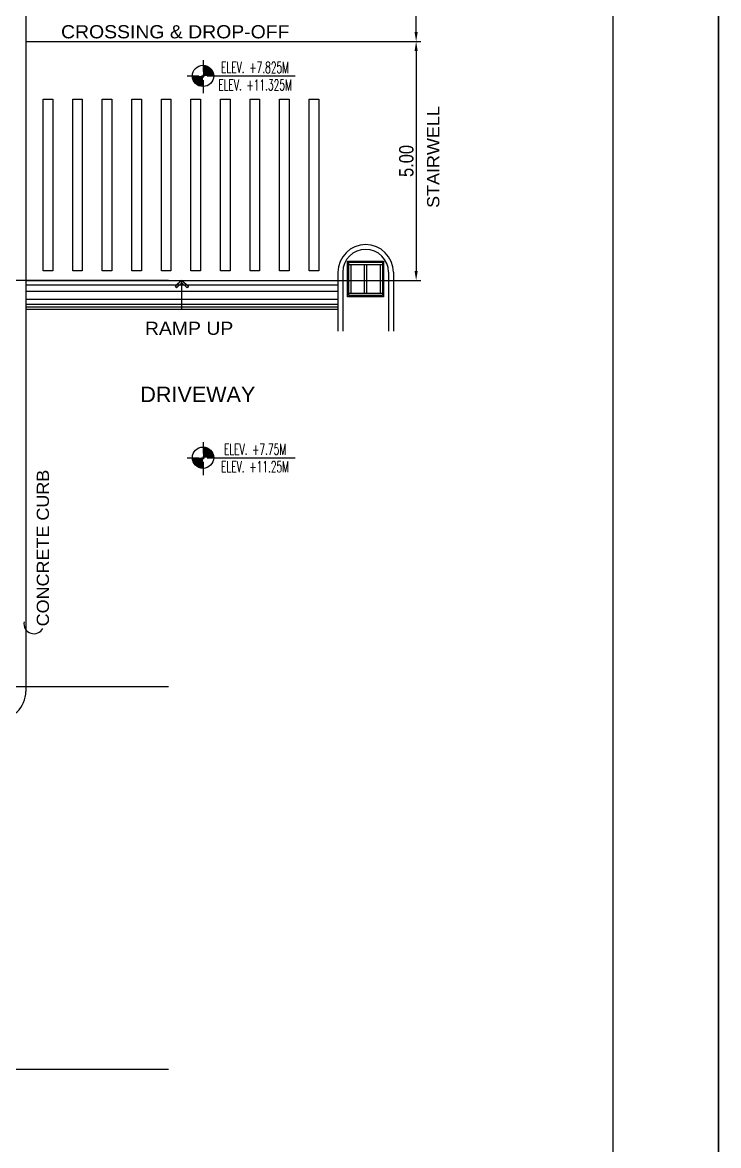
# Model space of a CAD drawing. Header units: millimetres. Extents: x 2148 to 2681, y 758 to 986.
# Drawn here: x 2362.09 to 2376.65, y 865.93 to 889.42 of the extents above; entities that cross this region are included whole.
import ezdxf

# ---------------------------------------------------------------- set-up
doc = ezdxf.new("R2010")
doc.units = ezdxf.units.MM
doc.linetypes.add('CENTER2', pattern=[28.575, 19.05, -3.175, 3.175, -3.175])
for name, color, linetype in [('A-Hatch', 253, 'Continuous'), ('cladding', 2, 'Continuous'), ('COL-IN', 2, 'Continuous'), ('D', 1, 'Continuous'), ('DIM', 20, 'Continuous'), ('FIXTURE', 1, 'Continuous'), ('HATCH', 8, 'Continuous'), ('Layer1', 5, 'Continuous'), ('p-boarder', 2, 'Continuous'), ('QUOTE', 2, 'Continuous'), ('S_GRID LINES', 252, 'Continuous'), ('TEXT', 6, 'Continuous'), ('wall', 4, 'Continuous')]:
    doc.layers.add(name, color=color, linetype=linetype)
doc.styles.add('100', font='SIMPLEX.shx', dxfattribs={"height": 0.25})
doc.styles.add('ARIALNW', font='ARIALN.TTF')
doc.styles.add('MMTX$0$ESMX$0$X-OPTA1D', font='x-opta1d')
doc.styles.add('SWISS', font='swissl.ttf')
doc.dimstyles.new('DIM 100', dxfattribs={"dimtxt": 0.2, "dimasz": 0.2, "dimexe": 0.1, "dimexo": 0, "dimgap": 0.05, "dimtad": 1, "dimzin": 0, "dimdsep": 46, "dimtxsty": 'ARIALNW', "dimcen": 0.09, "dimclrd": 6, "dimclre": 6, "dimclrt": 13, "dimadec": 0, "dimazin": 0, "dimtfac": 1, "dimtofl": 0, "dimtmove": 2, "dimatfit": 3, "dimfxl": 1, "dimtolj": 1, "dimtzin": 0, "dimarcsym": 0})

# ---------------------------------------------------------------- blocks, each defined once
blk = doc.blocks.new('A$C1DB67A09')
at = {"layer": 'Defpoints', "ltscale": 0.5, "elevation": 0}
blk.add_lwpolyline([(7.292, -83.48), (108.892, -83.48), (108.892, -7.28), (7.292, -7.28)], close=True, dxfattribs=at)
at = {"layer": 'wall', "color": 16, "linetype": 'ByBlock', "ltscale": 1.5, "elevation": 0}
blk.add_lwpolyline([(9.492, -81.28), (106.692, -81.28), (106.692, -9.48), (9.492, -9.48)], close=True, dxfattribs=at)
blk = doc.blocks.new('*D2497')
at = {"layer": 'Defpoints', "color": 0, "transparency": 16777216}
for p in [(2362.166, 892.019, 0), (2370.327, 892.019), (2362.166, 889.021, 0)]:
    blk.add_point(p, dxfattribs=at)
at = {"layer": 'FIXTURE', "color": 6, "lineweight": -2, "transparency": 16777216}
for p, q in [((2362.166, 892.019), (2370.427, 892.019)), ((2370.327, 889.221), (2370.327, 891.819)), ((2362.166, 889.021), (2370.427, 889.021))]:
    blk.add_line(p, q, dxfattribs=at)
at = {"layer": 'FIXTURE', "color": 6, "transparency": 16777216}
for points in [[(2370.293, 891.819), (2370.36, 891.819), (2370.327, 892.019)], [(2370.293, 889.221), (2370.36, 889.221), (2370.327, 889.021)]]:
    blk.add_solid(points, dxfattribs=at)
at = {"layer": 'FIXTURE', "color": 13, "transparency": 16777216, "insert": (2370.123, 890.52), "char_height": 0.3, "attachment_point": 5, "rotation": 90, "style": 'ARIALNW'}
blk.add_mtext('\\A1;3.00', dxfattribs=at)
blk = doc.blocks.new('*D2500')
at = {"layer": 'Defpoints', "color": 0, "transparency": 16777216}
for p in [(2363.437, 889.021), (2362.166, 884.021, 0), (2370.327, 884.021)]:
    blk.add_point(p, dxfattribs=at)
at = {"layer": 'FIXTURE', "color": 6, "lineweight": -2, "transparency": 16777216}
for p, q in [((2363.437, 889.021), (2370.427, 889.021)), ((2370.327, 888.821), (2370.327, 884.221)), ((2362.166, 884.021), (2370.427, 884.021))]:
    blk.add_line(p, q, dxfattribs=at)
at = {"layer": 'FIXTURE', "color": 6, "transparency": 16777216}
for points in [[(2370.293, 888.821), (2370.36, 888.821), (2370.327, 889.021)], [(2370.293, 884.221), (2370.36, 884.221), (2370.327, 884.021)]]:
    blk.add_solid(points, dxfattribs=at)
at = {"layer": 'FIXTURE', "color": 13, "transparency": 16777216, "insert": (2370.123, 886.521), "char_height": 0.3, "attachment_point": 5, "rotation": 90, "style": 'ARIALNW'}
blk.add_mtext('\\A1;5.00', dxfattribs=at)

msp = doc.modelspace()

# ---------------------------------------------------------------- hatches: boundary and pattern name
at = {"layer": 'Layer1'}
for points in [[(2365.871466, 888.5214768), (2365.8712304, 888.2994731), (2366.0932341, 888.2992375, 0.4142135624)], [(2365.8710287, 888.0763697), (2365.8712479, 888.2988744), (2365.6492606, 888.2986089, 0.4142135624)], [(2365.871466, 880.5351941), (2365.8712304, 880.3131904), (2366.0932341, 880.3129548, 0.4142135624)], [(2365.8710287, 880.090087), (2365.8712479, 880.3125917), (2365.6492606, 880.3123263, 0.4142135624)]]:
    msp.add_hatch(color=32, dxfattribs=at).paths.add_polyline_path(points)

# ---------------------------------------------------------------- linework, layer by layer
at = {"layer": 'A-Hatch'}
for p, q in [((2362.1657992, 884.0205212, 0), (2368.6918188, 884.0205212, 0)), ((2362.1657992, 883.928504, 0), (2368.6918188, 883.928504, 0)), ((2362.1657992, 883.7991933, 0), (2368.6918188, 883.7991933, 0)), ((2362.1657992, 883.6329466, 0), (2368.6918188, 883.6329466, 0)), ((2362.1657992, 883.5272735, 0), (2368.6918188, 883.5272735, 0)), ((2362.1657992, 883.4713125, 0), (2368.6918188, 883.4713125, 0)), ((2362.1657992, 883.4205212, 0), (2368.6918188, 883.4205212, 0))]:
    msp.add_line(p, q, dxfattribs=at)
msp.add_arc((2362.3365538, 876.8459544), 0.2125325, 170.15848129, 331.60218376, dxfattribs=at)
at = {"layer": 'cladding', "elevation": 0}
msp.add_lwpolyline([(2368.8911149, 884.428508), (2369.6411149, 884.428508), (2369.6411149, 883.678508), (2368.8911149, 883.678508)], close=True, dxfattribs=at)
at = {"layer": 'COL-IN'}
for p, q in [((2368.9211909, 884.403508, 0), (2369.6211909, 884.403508, 0)), ((2368.9211909, 883.703508, 0), (2368.9211909, 884.403508, 0)), ((2368.9211909, 884.353508, 0), (2369.6211909, 884.353508, 0)), ((2368.9711909, 883.753508, 0), (2368.9711909, 884.353508, 0)), ((2369.2461909, 883.753508, 0), (2369.2461909, 884.353508, 0)), ((2369.2961909, 883.753508, 0), (2369.2961909, 884.353508, 0)), ((2369.5711909, 884.353508, 0), (2369.5711909, 883.753508, 0)), ((2369.6211909, 884.403508, 0), (2369.6211909, 883.703508, 0)), ((2368.9211909, 883.753508, 0), (2369.6211909, 883.753508, 0)), ((2369.6211909, 883.703508, 0), (2368.9211909, 883.703508, 0))]:
    msp.add_line(p, q, dxfattribs=at)
at = {"layer": 'D', "ltscale": 0.5}
for p, q in [((2362.1657992, 897.7857149, 0), (2362.1657992, 875.4246956, 0)), ((2368.6918188, 884.1927962, 0), (2368.6918188, 882.9578917, 0)), ((2368.7918188, 884.1927962, 0), (2368.7918188, 882.9578917, 0)), ((2369.750563, 884.1927962, 0), (2369.750563, 882.9578917, 0)), ((2369.850563, 884.1927962, 0), (2369.850563, 882.9578917, 0))]:
    msp.add_line(p, q, dxfattribs=at)
for centre, radius, start, end in [((2369.2711909, 884.1927962, 0.0000001), 0.5793721, 0.00000003, 180.00000003), ((2369.2711909, 884.1927962), 0.4793721, 0.00000004, 180.00000004), ((2361.5864271, 875.4246956, 0.0000002), 0.5793721, 265.80748895, 0.00000003)]:
    msp.add_arc(centre, radius, start, end, dxfattribs=at)
at = {"layer": 'HATCH', "elevation": 0}
for points in [[(2362.5264461, 887.8146339), (2362.7263881, 887.8146339), (2362.7263881, 884.219574), (2362.5264461, 884.219574)], [(2363.1447745, 887.8146339), (2363.3447165, 887.8146339), (2363.3447165, 884.219574), (2363.1447745, 884.219574)], [(2363.7631028, 887.8146339), (2363.9630448, 887.8146339), (2363.9630448, 884.219574), (2363.7631028, 884.219574)], [(2364.3814312, 887.8146339), (2364.5813732, 887.8146339), (2364.5813732, 884.219574), (2364.3814312, 884.219574)], [(2364.9997596, 887.8146339), (2365.1997016, 887.8146339), (2365.1997016, 884.219574), (2364.9997596, 884.219574)], [(2365.618088, 887.8146339), (2365.81803, 887.8146339), (2365.81803, 884.219574), (2365.618088, 884.219574)], [(2366.2364163, 887.8146339), (2366.4363583, 887.8146339), (2366.4363583, 884.219574), (2366.2364163, 884.219574)], [(2366.8547447, 887.8146339), (2367.0546867, 887.8146339), (2367.0546867, 884.219574), (2366.8547447, 884.219574)], [(2367.4730731, 887.8146339), (2367.6730151, 887.8146339), (2367.6730151, 884.219574), (2367.4730731, 884.219574)], [(2368.0914015, 887.8146339), (2368.2913435, 887.8146339), (2368.2913435, 884.219574), (2368.0914015, 884.219574)]]:
    msp.add_lwpolyline(points, close=True, dxfattribs=at)
at = {"layer": 'HATCH', "color": 7, "linetype": 'ByBlock', "ltscale": 0.5, "elevation": 0}
for points in [[(2365.4255592, 884.0205212), (2365.2893522, 883.9016254), (2365.3140212, 883.8692006), (2365.4255592, 883.9705505)], [(2365.428809, 884.0205212), (2365.292602, 883.9016254), (2365.3172711, 883.8692006), (2365.428809, 883.9705505)], [(2365.4255592, 884.0205212), (2365.5617662, 883.9016254), (2365.5370971, 883.8692006), (2365.4255592, 883.9705505)], [(2365.428809, 884.0205212), (2365.565016, 883.9016254), (2365.5403469, 883.8692006), (2365.428809, 883.9705505)]]:
    msp.add_lwpolyline(points, dxfattribs=at)
at = {"layer": 'HATCH', "linetype": 'ByBlock', "ltscale": 0.5, "elevation": 0}
msp.add_lwpolyline([(2365.428809, 883.4205212), (2365.428809, 884.0205212)], dxfattribs=at)
at = {"layer": 'QUOTE'}
for p, q in [((2365.8708212, 888.628441, 0), (2365.8711074, 888.3891097, 0)), ((2365.5357657, 888.3003302, 0), (2365.7820784, 888.3000688, 0)), ((2365.8393137, 888.300008, 0), (2365.9031143, 888.2999403, 0)), ((2365.8711759, 888.3318745, 0), (2365.8712522, 888.2680739, 0)), ((2365.9603496, 888.2998796, 0), (2367.7992015, 888.2984858, 0)), ((2365.8713206, 888.2108386, 0), (2365.8716068, 887.9385074, 0)), ((2365.8708212, 880.6421583, 0), (2365.8711074, 880.4028271, 0)), ((2365.5357657, 880.3140475, 0), (2365.7820784, 880.3137861, 0)), ((2365.8393137, 880.3137254, 0), (2365.9031143, 880.3136576, 0)), ((2365.8711759, 880.3455918, 0), (2365.8712522, 880.2817912, 0)), ((2365.9603496, 880.3135969, 0), (2367.7992015, 880.3122032, 0)), ((2365.8713206, 880.2245559, 0), (2365.8716068, 879.9522247, 0))]:
    msp.add_line(p, q, dxfattribs=at)
for centre in [(2365.8712298, 888.2999742, 0), (2365.8712298, 880.3136915, 0)]:
    msp.add_circle(centre, 0.2220038, dxfattribs=at)
at = {"layer": 'S_GRID LINES', "linetype": 'CENTER2', "ltscale": 0.2}
for p, q in [((2365.1483754, 884.0205212, 0), (2343.5809635, 884.0205212, 0)), ((2365.1483754, 875.518508, 0), (2343.5809635, 875.518508, 0)), ((2365.1483754, 867.518508, 0), (2343.5809635, 867.518508, 0))]:
    msp.add_line(p, q, dxfattribs=at)

# ---------------------------------------------------------------- block references
at = {"layer": 'DIM', "color": 8}
for p in [(2267.758248, 917.3189005), (2369.358248, 917.3189005)]:
    msp.add_blockref('A$C1DB67A09', p, dxfattribs=at)

# ---------------------------------------------------------------- texts
at = {"color": 2, "style": 'MMTX$0$ESMX$0$X-OPTA1D', "text_generation_flag": 6, "width": 1.1}
for s, p in [('CROSSING & DROP-OFF', (2362.9019457, 889.0859167, 0)), ('RAMP UP', (2364.6559599, 882.8834564, 0))]:
    msp.add_text(s, height=0.275625, rotation=180, dxfattribs=at).set_placement(p)
at = {"color": 2, "style": 'MMTX$0$ESMX$0$X-OPTA1D', "width": 1.1}
for s, p in [('STAIRWELL', (2370.8118107, 885.5390094, 0)), ('CONCRETE CURB', (2362.6487201, 876.78588, 0))]:
    msp.add_text(s, height=0.25536, rotation=90, dxfattribs=at).set_placement(p)
at = {"layer": 'p-boarder', "char_height": 0.231, "width": 11.654519507, "attachment_point": 5, "rotation": 359.95148746, "style": '100'}
for s, insert in [('{\\W0.6;ELEV. +7.825M}', (2366.9584585, 888.4766425, 0)), ('{\\W0.6;ELEV. +11.325M}', (2366.9584585, 888.112435, 0)), ('{\\W0.6;ELEV. +7.75M}', (2366.9584585, 880.4903598, 0)), ('{\\W0.6;ELEV. +11.25M}', (2366.9584585, 880.1261523, 0))]:
    msp.add_mtext(s, dxfattribs=dict(at, insert=insert))
at = {"layer": 'TEXT', "style": 'SWISS', "text_generation_flag": 6}
msp.add_text('DRIVEWAY', height=0.32275341, rotation=180, dxfattribs=at).set_placement((2364.5593403, 881.4778805, 0))

# ---------------------------------------------------------------- dimensions: what is measured, and where the dimension line sits
at = {"layer": 'FIXTURE'}
for base, p1, p2, picture, middle in [((2370.3266141, 892.0191961), (2362.1657992, 889.020938, 0), (2362.1657992, 892.0191961, 0), '*D2497', (2370.1234422, 890.5200671)), ((2370.3266141, 884.0205212), (2363.4365635, 889.020938), (2362.1657992, 884.0205212, 0), '*D2500', (2370.1234422, 886.5207296))]:
    dim = msp.add_linear_dim(base=base, p1=p1, p2=p2, angle=90, dimstyle='DIM 100', override={"dimtxt": 0.3}, dxfattribs=at)
    dim.commit()
    dim.dimension.update_dxf_attribs({"geometry": picture, "text_midpoint": middle})

doc.saveas('drawing.dxf')
